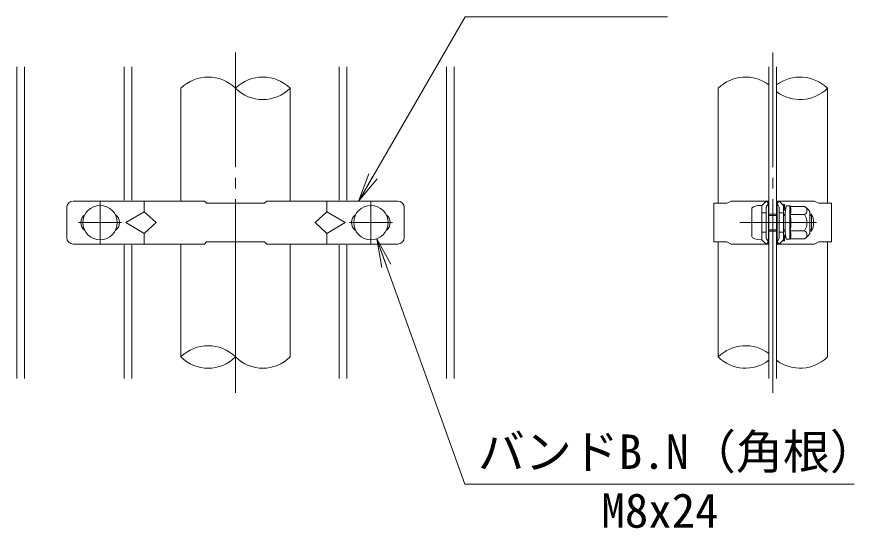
# Model space of a CAD drawing. Units: millimetres, scale not verified. Extents: x -6299 to 6301, y -4455 to 4455.
# Drawn here: x 3877 to 5046, y -768 to -54 of the extents above; entities that cross this region are included whole.
import ezdxf
from ezdxf.enums import TextEntityAlignment as Align

# ---------------------------------------------------------------- set-up
doc = ezdxf.new("R2010")
doc.units = ezdxf.units.MM
doc.header["$LTSCALE"] = 15
doc.linetypes.add('LONG_CHAIN', pattern=[21, 18, -1, 1, -1])
for name, color, linetype, lineweight in [('0-0_D-STR-TXT', 7, 'Continuous', 9), ('0-3_D-STR2', 7, 'Continuous', 9), ('0-4_D-STR-DIM', 7, 'Continuous', 9), ('0-5_0', 7, 'Continuous', 9), ('0-6_D-STR1', 1, 'Continuous', 9), ('0-7_D-BMK', 2, 'LONG_CHAIN', 9), ('0-8_D-STR3', 3, 'Continuous', 9)]:
    doc.layers.add(name, color=color, linetype=linetype, lineweight=lineweight)
doc.styles.add('ＭＳ ゴシック', font='')
doc.styles.get('ＭＳ ゴシック').set_extended_font_data('MS Gothic')

# ---------------------------------------------------------------- blocks, each defined once
blk = doc.blocks.new('_Open')
at = {"layer": '0-5_0'}
blk.add_line((-15, 2.5), (0, 0), dxfattribs=at)
blk.add_lwpolyline([(-15, -2.5), (0, 0), (-15, 0)], dxfattribs=at)

msp = doc.modelspace()

# ---------------------------------------------------------------- linework, layer by layer
at = {"layer": '0-0_D-STR-TXT'}
for points in [[(4785.16, -53.74), (4502.62, -53.74), (4355.06, -309.32)], [(5045.94, -706.01), (4502.54, -706.01), (4380, -365.51)]]:
    msp.add_lwpolyline(points, dxfattribs=at)
at = {"layer": '0-3_D-STR2'}
for p, q in [((3876.8, -558.55), (3876.8, -123.55)), ((3887.6, -558.55), (3887.6, -123.55)), ((4026.8, -309.55), (4026.8, -123.55)), ((4037.6, -309.55), (4037.6, -123.55)), ((4326.8, -309.55), (4326.8, -123.55)), ((4337.6, -309.55), (4337.6, -123.55)), ((4476.8, -558.55), (4476.8, -123.55)), ((4487.6, -558.55), (4487.6, -123.55)), ((4926.8, -558.55), (4926.8, -123.55)), ((4937.6, -558.55), (4937.6, -123.55)), ((4026.8, -558.55), (4026.8, -372.55)), ((4037.6, -558.55), (4037.6, -372.55)), ((4326.8, -558.55), (4326.8, -372.55)), ((4337.6, -558.55), (4337.6, -372.55))]:
    msp.add_line(p, q, dxfattribs=at)
at = {"layer": '0-4_D-STR-DIM'}
for centre, start, end in [((4144.1, -191.89), 45.18146, 134.81854), ((4220.3, -191.89), 45.18146, 134.81854), ((4894.1, -191.89), 52.7739, 134.81854), ((4970.3, -191.89), 45.18146, 127.2261), ((4220.3, -115.21), 225.18146, 314.81854), ((4970.3, -115.21), 232.7739, 314.81854), ((4144.1, -566.89), 45.18146, 134.81854), ((4894.1, -566.89), 52.7739, 134.81854), ((4144.1, -490.21), 225.18146, 314.81854), ((4220.3, -490.21), 225.18146, 314.81854), ((4894.1, -490.21), 225.18146, 307.2261), ((4970.3, -490.21), 232.7739, 314.81854)]:
    msp.add_arc(centre, 54.05, start, end, dxfattribs=at)
at = {"layer": '0-6_D-STR1'}
for p, q in [((4106, -153.55), (4106, -311.05)), ((4258.4, -311.05), (4258.4, -153.55)), ((4856, -153.55), (4856, -314.05)), ((5008.4, -314.05), (5008.4, -153.55)), ((4106, -371.05), (4106, -528.55)), ((4258.4, -528.55), (4258.4, -371.05)), ((4856, -368.05), (4856, -528.55)), ((5008.4, -528.55), (5008.4, -368.05))]:
    msp.add_line(p, q, dxfattribs=at)
at = {"layer": '0-7_D-BMK'}
for p, q in [((4182.2, -578.55), (4182.2, -103.55)), ((4932.2, -578.55), (4932.2, -103.55)), ((3993.2, -371.05), (3993.2, -311.05)), ((4371.2, -371.05), (4371.2, -311.05)), ((3963.2, -341.05), (4023.2, -341.05)), ((4341.2, -341.05), (4401.2, -341.05)), ((4886.2, -341.05), (4993.42, -341.05))]:
    msp.add_line(p, q, dxfattribs=at)
at = {"layer": '0-8_D-STR3'}
for p, q in [((3955.7, -311.05), (4138.7, -311.05)), ((4054.7, -311.05), (4054.7, -326.05)), ((4141.7, -314.05), (4138.7, -311.05)), ((4141.7, -314.05), (4222.7, -314.05)), ((4222.7, -314.05), (4225.7, -311.05)), ((4225.7, -311.05), (4408.7, -311.05)), ((4309.7, -311.05), (4309.7, -326.05)), ((4850, -368.05), (4850, -314.05)), ((4850, -314.05), (4868.03, -314.05)), ((4868.03, -314.05), (4874.03, -311.05)), ((4874.03, -311.05), (4926.16, -311.05)), ((4923.16, -311.05), (4917.16, -317.05)), ((4923.16, -311.05), (4926.15, -314.05)), ((4926.15, -314.05), (4923.16, -319.53)), ((4926.16, -316.75), (4926.16, -311.05)), ((4990.37, -311.05), (4938.24, -311.05)), ((4938.24, -316.75), (4938.24, -311.05)), ((4941.24, -311.05), (4938.24, -314.05)), ((4938.24, -314.05), (4941.24, -319.53)), ((4941.24, -311.05), (4947.24, -317.05)), ((4947.24, -315.55), (4947.24, -319.87)), ((4948.74, -315.55), (4947.24, -315.55)), ((4948.74, -315.55), (4948.74, -319.87)), ((4996.37, -314.05), (4990.37, -311.05)), ((5014.4, -314.05), (4996.37, -314.05)), ((5014.4, -368.05), (5014.4, -314.05)), ((3946.7, -320.05), (3946.7, -362.05)), ((4029.2, -341.05), (4054.7, -326.05)), ((4417.7, -320.05), (4417.7, -362.05)), ((4902.76, -321.55), (4902.76, -360.55)), ((4917.16, -365.05), (4917.16, -317.05)), ((4917.16, -317.05), (4917.16, -365.05)), ((4923.16, -362.56), (4923.16, -319.53)), ((4924.68, -316.75), (4926.16, -316.75)), ((4926.15, -365.35), (4926.15, -316.75)), ((4938.24, -365.35), (4938.24, -316.75)), ((4939.72, -316.75), (4938.24, -316.75)), ((4941.24, -362.56), (4941.24, -319.53)), ((4947.24, -365.05), (4947.24, -317.05)), ((4947.8, -321.61), (4949.96, -324.64)), ((4949.02, -320.74), (4950.26, -322.48)), ((4949.64, -327.55), (4950.81, -318.06)), ((4956.11, -317.8), (4951.1, -317.8)), ((4956.24, -341.05), (4956.24, -317.87)), ((4956.54, -318.53), (4956.4, -318.02)), ((4976.62, -318.53), (4956.54, -318.53)), ((4984.14, -326.05), (4984.14, -356.05)), ((4917.16, -327.55), (4923.16, -327.55)), ((4926.15, -329.05), (4937.6, -329.05)), ((4926.15, -331.08), (4937.6, -331.08)), ((4947.24, -327.55), (4941.24, -327.55)), ((4947.24, -329.05), (4949.64, -329.05)), ((4947.24, -331.08), (4949.64, -331.08)), ((4949.64, -327.55), (4949.64, -354.55)), ((4976.62, -329.79), (4956.24, -329.79)), ((4984.14, -329.05), (4986.16, -329.05)), ((4984.14, -331.08), (4987.13, -331.08)), ((4986.16, -329.05), (4986.16, -353.05)), ((4029.2, -341.05), (4054.7, -356.05)), ((4335.2, -341.05), (4309.7, -356.05)), ((4956.24, -341.05), (4956.24, -364.22)), ((4309.7, -356.05), (4309.7, -371.05)), ((4917.16, -354.55), (4923.16, -354.55)), ((4926.15, -351.02), (4937.6, -351.02)), ((4926.15, -353.05), (4937.6, -353.05)), ((4947.24, -354.55), (4941.24, -354.55)), ((4947.24, -351.02), (4949.64, -351.02)), ((4947.24, -353.05), (4949.64, -353.05)), ((4947.24, -362.23), (4947.24, -366.55)), ((4947.8, -360.49), (4949.96, -357.46)), ((4949.02, -361.36), (4950.26, -359.62)), ((4949.64, -354.55), (4950.81, -364.03)), ((4976.62, -352.31), (4956.24, -352.31)), ((4984.14, -351.02), (4987.13, -351.02)), ((4984.14, -353.05), (4986.16, -353.05)), ((3955.7, -371.05), (4138.7, -371.05)), ((4141.7, -368.05), (4138.7, -371.05)), ((4141.7, -368.05), (4222.7, -368.05)), ((4222.7, -368.05), (4225.7, -371.05)), ((4225.7, -371.05), (4408.7, -371.05)), ((4850, -368.05), (4868.03, -368.05)), ((4868.03, -368.05), (4874.03, -371.05)), ((4874.03, -371.05), (4926.16, -371.05)), ((4923.16, -371.05), (4917.16, -365.05)), ((4926.15, -368.05), (4923.16, -362.56)), ((4923.16, -371.05), (4926.15, -368.05)), ((4924.68, -365.35), (4926.16, -365.35)), ((4926.16, -371.05), (4926.16, -365.35)), ((4938.24, -368.05), (4941.24, -362.56)), ((4938.24, -371.05), (4938.24, -365.35)), ((4939.72, -365.35), (4938.24, -365.35)), ((4941.24, -371.05), (4938.24, -368.05)), ((4990.37, -371.05), (4938.24, -371.05)), ((4941.24, -371.05), (4947.24, -365.05)), ((4956.04, -364.3), (4951.1, -364.3)), ((4976.62, -363.56), (4956.54, -363.56)), ((4996.37, -368.05), (4990.37, -371.05)), ((5014.4, -368.05), (4996.37, -368.05))]:
    msp.add_line(p, q, dxfattribs=at)
for points in [[(4054.7, -326.05), (4071.2, -341.05), (4054.7, -356.05), (4054.7, -371.05)], [(4335.2, -341.05), (4309.7, -326.05), (4293.2, -341.05), (4309.7, -356.05)], [(4948.74, -362.23), (4948.74, -366.55), (4947.24, -366.55)]]:
    msp.add_lwpolyline(points, dxfattribs=at)
for centre in [(3993.2, -341.05), (4371.2, -341.05)]:
    msp.add_circle(centre, 24, dxfattribs=at)
for centre, radius, start, end in [((3955.7, -320.05), 9, 90, 180), ((4408.7, -320.05), 9, 0, 90), ((4950.24, -319.87), 3, 180, 215.53768), ((4950.24, -319.87), 1.5, 180, 215.53768), ((4948.74, -325.51), 1.5, 33.43373, 35.53768), ((4951.1, -318.1), 0.3, 90, 173), ((4956.11, -318.1), 0.3, 15, 90), ((4941.59, -324.16), 15.97, 339.37322, 22.7756), ((4973.57, -324.16), 6.4, 298.45309, 61.54691), ((4963.82, -338.81), 24, 32.13463, 57.68315), ((3979.7, -341.05), 13.5, 125.46791, 234.53209), ((4006.7, -341.05), 13.5, 305.46791, 54.53209), ((4357.7, -341.05), 13.5, 125.46791, 234.53209), ((4384.7, -341.05), 13.5, 305.46791, 54.53209), ((4893.97, -341.05), 63.57, 0, 10.20031), ((4959.35, -341.05), 20.62, 0, 33.09348), ((4963.66, -341.05), 25.5, 331.92751, 28.07249), ((4893.97, -341.05), 63.57, 349.79969, 0), ((4959.35, -341.05), 20.62, 326.90652, 0), ((3955.7, -362.05), 9, 180, 270), ((4408.7, -362.05), 9, 270, 0), ((4950.24, -362.23), 3, 144.46232, 180), ((4950.24, -362.23), 1.5, 144.46232, 180), ((4948.74, -356.59), 1.5, 324.46232, 326.56627), ((4941.59, -357.93), 15.97, 337.2244, 20.62678), ((4973.57, -357.94), 6.4, 298.45309, 61.54691), ((4963.82, -343.28), 24, 302.31685, 327.86537), ((4951.1, -364), 0.3, 187, 270), ((4956.04, -364), 0.3, 270, 337.2244)]:
    msp.add_arc(centre, radius, start, end, dxfattribs=at)
for centre, start_param, end_param in [((4917.16, -321.55), 1.5707963, 3.1415927), ((4917.16, -360.55), 3.1415927, 4.712389)]:
    msp.add_ellipse(centre, major_axis=(14.4, 0), ratio=0.3125, start_param=start_param, end_param=end_param, dxfattribs=at)

# ---------------------------------------------------------------- block references
at = {"layer": '0-0_D-STR-TXT', "xscale": 2.666667, "yscale": 2.666667}
for p, rotation in [((4354.06, -311.05), 240), ((4379.32, -363.63), 109.7922)]:
    msp.add_blockref('_Open', p, dxfattribs=dict(at, rotation=rotation))

# ---------------------------------------------------------------- texts
at = {"layer": '0-0_D-STR-TXT', "style": 'ＭＳ ゴシック'}
for s, p in [('バンドB.N（角根）', (4520.54, -699.27)), ('M8x24', (4693.02, -781.27))]:
    msp.add_text(s, height=48.06, dxfattribs=at).set_placement(p, align=Align.BOTTOM_LEFT)

doc.saveas('drawing.dxf')
